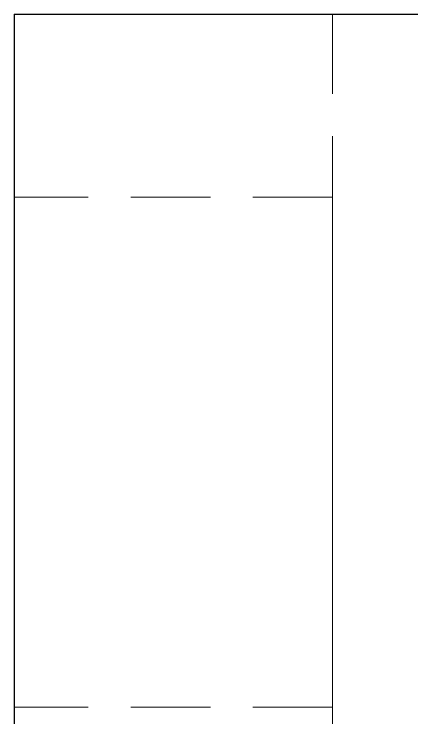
# Model space of a CAD drawing. Header units: millimetres. Extents: x 6 to 539, y 41 to 182.
# Drawn here: x 94.51 to 99.51, y 135.83 to 144.67 of the extents above; entities that cross this region are included whole.
import ezdxf

# ---------------------------------------------------------------- set-up
doc = ezdxf.new("R2010")
doc.units = ezdxf.units.MM
doc.linetypes.add('S45_HIDDEN', pattern=[2.3, 1.5, -0.8])
doc.layers.add('HIDDEN', color=7, linetype='S45_HIDDEN', lineweight=13)
doc.layers.add('VISIBLE', color=7, linetype='CONTINUOUS', lineweight=25)

msp = doc.modelspace()

# ---------------------------------------------------------------- linework, layer by layer
at = {"layer": 'HIDDEN', "ltscale": 0.666667}
for p, q in [((104.5093, 144.66667), (98.5093, 144.66667)), ((98.5093, 144.66667), (98.5093, 139.16667)), ((98.5093, 142.36667), (94.5093, 142.36667)), ((98.5093, 135.96667), (94.5093, 135.96667))]:
    msp.add_line(p, q, dxfattribs=at)
for points in [[(94.5093, 142.36667), (94.5093, 142.28644), (94.5093, 142.04977), (94.5093, 141.66853), (94.5093, 141.16183), (94.5093, 140.55509), (94.5093, 139.87873), (94.5093, 139.16667), (94.5093, 138.4546), (94.5093, 137.77824), (94.5093, 137.1715), (94.5093, 136.66481), (94.5093, 136.28357), (94.5093, 136.0469), (94.5093, 135.96667)], [(98.5093, 142.36667), (98.5093, 142.28644), (98.5093, 142.04977), (98.5093, 141.66853), (98.5093, 141.16183), (98.5093, 140.55509), (98.5093, 139.87873), (98.5093, 139.16667), (98.5093, 138.4546), (98.5093, 137.77824), (98.5093, 137.1715), (98.5093, 136.66481), (98.5093, 136.28357), (98.5093, 136.0469), (98.5093, 135.96667)], [(98.5093, 139.16667), (98.5093, 138.53687), (98.5093, 137.91499), (98.5093, 137.30885), (98.5093, 136.72607), (98.5093, 136.17399), (98.5093, 135.65954), (98.5093, 135.18919), (98.5093, 134.76886), (98.5093, 134.40384), (98.5093, 134.09872), (98.5093, 133.85732), (98.5093, 133.6827), (98.5093, 133.57704), (98.5093, 133.54167)]]:
    msp.add_lwpolyline(points, dxfattribs=at)
at = {"layer": 'VISIBLE'}
for q in [(94.5093, 108.66667), (104.5093, 144.66667)]:
    msp.add_line((94.5093, 144.66667), q, dxfattribs=at)

doc.saveas('drawing.dxf')
